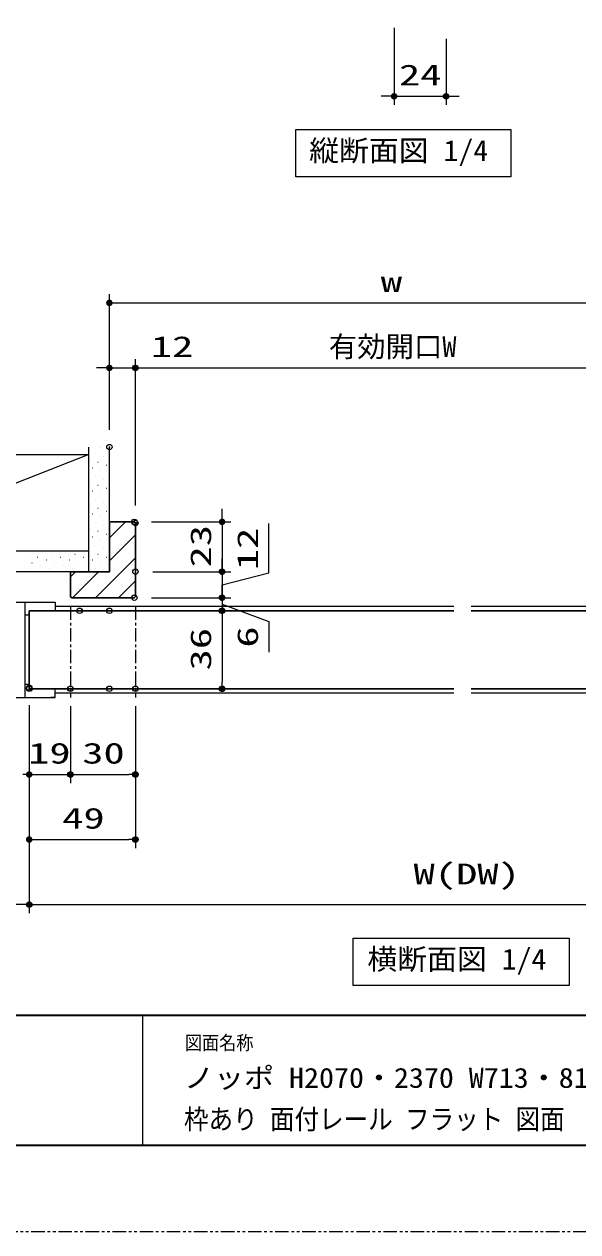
# Model space of a CAD drawing. Units: millimetres, scale not verified. Extents: x -1306 to 1306, y -607 to 607.
# Drawn here: x -948 to -692, y -594 to -37 of the extents above; entities that cross this region are included whole.
import ezdxf
from ezdxf.enums import TextEntityAlignment as Align

# ---------------------------------------------------------------- set-up
doc = ezdxf.new("R2010")
doc.units = ezdxf.units.MM
doc.header["$LTSCALE"] = 5
doc.header["$PDMODE"] = 32
doc.header["$PDSIZE"] = 2.5
doc.linetypes.add('USER1', pattern=[2.5, 1.25, -0.25, 0.25, -0.25, 0.25, -0.25])
doc.linetypes.add('USER3', pattern=[2, 1.25, -0.25, 0.25, -0.25])
for name, color, linetype, lineweight in [('0-1_線(黄)', 2, 'Continuous', 15), ('0-3_陰線', 1, 'USER1', 9), ('0-C_中心線', 3, 'USER3', 9), ('0-D_線(白)', 7, 'Continuous', 30), ('1-0_線(水)', 4, 'Continuous', 9), ('1-1_寸法線', 3, 'Continuous', 13), ('1-2_ハッチング', 6, 'Continuous', 9), ('1-4_DEFPOINTS', 7, 'Continuous', 5), ('1-5_0', 3, 'Continuous', 25), ('1-8_図面枠', 7, 'Continuous', 35)]:
    doc.layers.add(name, color=color, linetype=linetype, lineweight=lineweight)
doc.layers.add('1-6__0-0_FRAME20', color=4, linetype='Continuous')
doc.styles.add('ＭＳ ゴシック', font='')
doc.styles.get('ＭＳ ゴシック').set_extended_font_data('MS Gothic')

# ---------------------------------------------------------------- blocks, each defined once
blk = doc.blocks.new('_DOT')
at = {"layer": '1-5_0'}
blk.add_line((-2.5, 0), (-5, 0), dxfattribs=at)
for points in [[(0, 0), (-2.5, 0), (-2.48, 0.313)], [(0, 0), (-2.48, -0.313), (-2.5, 0)], [(0, 0), (-2.48, 0.313), (-2.421, 0.622)], [(0, 0), (-2.421, -0.622), (-2.48, -0.313)], [(0, 0), (-2.421, 0.622), (-2.324, 0.92)], [(0, 0), (-2.324, -0.92), (-2.421, -0.622)], [(0, 0), (-2.324, 0.92), (-2.191, 1.204)], [(0, 0), (-2.191, -1.204), (-2.324, -0.92)], [(0, 0), (-2.191, 1.204), (-2.023, 1.469)], [(0, 0), (-2.023, -1.469), (-2.191, -1.204)], [(0, 0), (-2.023, 1.469), (-1.822, 1.711)], [(0, 0), (-1.822, -1.711), (-2.023, -1.469)], [(0, 0), (-1.822, 1.711), (-1.594, 1.926)], [(0, 0), (-1.594, -1.926), (-1.822, -1.711)], [(0, 0), (-1.594, 1.926), (-1.34, 2.111)], [(0, 0), (-1.34, -2.111), (-1.594, -1.926)], [(0, 0), (-1.34, 2.111), (-1.064, 2.262)], [(0, 0), (-1.064, -2.262), (-1.34, -2.111)], [(0, 0), (-1.064, 2.262), (-0.773, 2.378)], [(0, 0), (-0.773, -2.378), (-1.064, -2.262)], [(0, 0), (-0.773, 2.378), (-0.468, 2.456)], [(0, 0), (-0.468, -2.456), (-0.773, -2.378)], [(0, 0), (-0.468, 2.456), (-0.157, 2.495)], [(0, 0), (-0.157, -2.495), (-0.468, -2.456)], [(0, 0), (-0.157, 2.495), (0.157, 2.495)], [(0, 0), (0.157, -2.495), (-0.157, -2.495)], [(0, 0), (0.157, 2.495), (0.468, 2.456)], [(0, 0), (0.468, 2.456), (0.773, 2.378)], [(0, 0), (0.773, 2.378), (1.064, 2.262)], [(0, 0), (1.064, 2.262), (1.34, 2.111)], [(0, 0), (1.34, 2.111), (1.594, 1.926)], [(0, 0), (1.594, 1.926), (1.822, 1.711)], [(0, 0), (1.822, 1.711), (2.023, 1.469)], [(0, 0), (2.023, 1.469), (2.191, 1.204)], [(0, 0), (2.191, 1.204), (2.324, 0.92)], [(0, 0), (2.324, 0.92), (2.421, 0.622)], [(0, 0), (2.421, 0.622), (2.48, 0.313)], [(0, 0), (2.48, 0.313), (2.5, 0)], [(0, 0), (0.468, -2.456), (0.157, -2.495)], [(0, 0), (0.773, -2.378), (0.468, -2.456)], [(0, 0), (1.064, -2.262), (0.773, -2.378)], [(0, 0), (1.34, -2.111), (1.064, -2.262)], [(0, 0), (1.594, -1.926), (1.34, -2.111)], [(0, 0), (1.822, -1.711), (1.594, -1.926)], [(0, 0), (2.023, -1.469), (1.822, -1.711)], [(0, 0), (2.191, -1.204), (2.023, -1.469)], [(0, 0), (2.324, -0.92), (2.191, -1.204)], [(0, 0), (2.421, -0.622), (2.324, -0.92)], [(0, 0), (2.48, -0.313), (2.421, -0.622)], [(0, 0), (2.5, 0), (2.48, -0.313)]]:
    blk.add_solid(points, dxfattribs=at)

msp = doc.modelspace()

# ---------------------------------------------------------------- linework, layer by layer
at = {"layer": '0-1_線(黄)'}
for p, q in [((-917.687, -289.549), (-917.687, -232.049)), ((-908.187, -289.549), (-908.187, -232.049)), ((-917.687, -280.049), (-1004.525, -280.049)), ((-908.187, -289.549), (-1004.525, -289.549))]:
    msp.add_line(p, q, dxfattribs=at)
for points in [[(-822.196, -85.653), (-722.86, -85.653), (-722.86, -107.487), (-822.196, -107.487)], [(-795.718, -458.549), (-696.012, -458.549), (-696.012, -480.384), (-795.718, -480.384)]]:
    msp.add_lwpolyline(points, close=True, dxfattribs=at)
msp.add_lwpolyline([(-1004.525, -235.549), (-917.687, -235.549), (-1004.525, -269.603)], dxfattribs=at)
at = {"layer": '0-3_陰線', "color": 4}
msp.add_line((387.036, -594), (-1292.964, -594), dxfattribs=at)
at = {"layer": '0-C_中心線'}
for p, q in [((-926.187, -305.549), (-926.187, -347.549)), ((-896.187, -305.549), (-896.187, -347.549))]:
    msp.add_line(p, q, dxfattribs=at)
at = {"layer": '0-D_線(白)'}
for p, q in [((-908.187, -267.049), (-907.687, -266.549)), ((-908.187, -267.049), (-908.187, -289.549)), ((-907.687, -266.549), (-896.687, -266.549)), ((-896.187, -267.049), (-896.687, -266.549)), ((-896.187, -267.049), (-896.187, -301.049)), ((-926.187, -289.549), (-908.187, -289.549)), ((-926.187, -301.049), (-926.187, -289.549)), ((-926.187, -301.049), (-925.687, -301.549)), ((-896.687, -301.549), (-925.687, -301.549)), ((-896.687, -301.549), (-896.187, -301.049)), ((-749.185, -307.549), (-945.187, -307.549)), ((-945.187, -343.549), (-945.187, -307.549)), ((-545.183, -307.549), (-741.185, -307.549)), ((-749.185, -343.549), (-945.187, -343.549)), ((-545.183, -343.549), (-741.185, -343.549))]:
    msp.add_line(p, q, dxfattribs=at)
at = {"layer": '1-0_線(水)'}
for p, q in [((-972.687, -303.549), (-933.187, -303.549)), ((-947.187, -303.549), (-947.187, -347.549)), ((-933.187, -303.549), (-933.187, -307.549)), ((-749.185, -305.549), (-933.187, -305.549)), ((-614.146, -305.549), (-741.185, -305.549)), ((-945.187, -309.549), (-947.187, -309.549)), ((-945.187, -341.549), (-947.187, -341.549)), ((-933.187, -347.549), (-933.187, -343.549)), ((-972.687, -347.549), (-933.187, -347.549)), ((-933.187, -347.549), (-935.187, -347.549)), ((-749.185, -345.549), (-933.187, -345.549)), ((-439.187, -345.549), (-741.185, -345.549))]:
    msp.add_line(p, q, dxfattribs=at)
at = {"layer": '1-1_寸法線'}
for p, q in [((-776.778, -38.653), (-776.778, -74.278)), ((-752.778, -43.714), (-752.778, -74.278)), ((-779.778, -70.278), (-782.778, -70.278)), ((-776.778, -70.278), (-752.778, -70.278)), ((-749.778, -70.278), (-746.778, -70.278)), ((-908.187, -224.049), (-908.187, -161.549)), ((-905.187, -165.549), (-650.187, -165.549)), ((-908.187, -224.049), (-908.187, -191.549)), ((-896.187, -259.049), (-896.187, -191.549)), ((-896.187, -259.049), (-896.187, -191.549)), ((-911.187, -195.549), (-914.187, -195.549)), ((-908.187, -195.549), (-896.187, -195.549)), ((-893.187, -195.549), (-662.187, -195.549)), ((-893.187, -195.549), (-867.425, -195.549)), ((-856.187, -263.549), (-856.187, -260.549)), ((-888.687, -266.549), (-852.187, -266.549)), ((-856.187, -266.549), (-856.187, -289.549)), ((-856.187, -286.549), (-856.187, -283.549)), ((-888.187, -289.549), (-852.187, -289.549)), ((-888.187, -289.549), (-852.187, -289.549)), ((-856.187, -289.549), (-856.187, -301.549)), ((-856.187, -289.549), (-856.187, -301.549)), ((-856.187, -292.549), (-856.187, -295.549)), ((-856.187, -298.549), (-856.187, -295.549)), ((-888.687, -301.549), (-852.187, -301.549)), ((-888.687, -301.549), (-852.187, -301.549)), ((-856.187, -301.549), (-856.187, -307.549)), ((-856.187, -301.549), (-856.187, -307.549)), ((-856.187, -304.549), (-856.187, -307.549)), ((-900.187, -307.549), (-852.187, -307.549)), ((-900.187, -307.549), (-852.187, -307.549)), ((-856.187, -310.549), (-856.187, -313.549)), ((-856.187, -310.549), (-856.187, -340.549)), ((-900.187, -343.549), (-852.187, -343.549)), ((-945.187, -351.071), (-945.187, -447.071)), ((-945.187, -351.549), (-945.187, -417.071)), ((-945.187, -351.549), (-945.187, -447.071)), ((-945.187, -351.549), (-945.187, -387.071)), ((-926.187, -351.495), (-926.187, -387.071)), ((-926.187, -351.549), (-926.187, -387.071)), ((-896.187, -351.495), (-896.187, -387.071)), ((-896.187, -351.549), (-896.187, -417.071)), ((-945.187, -383.071), (-926.187, -383.071)), ((-923.187, -383.071), (-899.187, -383.071)), ((-923.187, -383.071), (-920.187, -383.071)), ((-942.187, -413.071), (-899.187, -413.071)), ((-945.187, -443.071), (-972.687, -443.071)), ((-942.187, -443.071), (-548.183, -443.071)), ((-942.187, -443.071), (-939.187, -443.071))]:
    msp.add_line(p, q, dxfattribs=at)
for points in [[(-856.187, -295.549), (-834.557, -289.998), (-834.557, -267.236)], [(-856.187, -304.549), (-834.557, -312.441), (-834.557, -326.631)]]:
    msp.add_lwpolyline(points, dxfattribs=at)
at = {"layer": '1-2_ハッチング'}
for p, q in [((-912.132, -232.414), (-912.082, -232.414)), ((-917.435, -237.717), (-917.385, -237.717)), ((-914.783, -235.066), (-914.733, -235.066)), ((-913.458, -239.043), (-913.408, -239.043)), ((-910.806, -236.392), (-910.756, -236.392)), ((-916.109, -241.695), (-916.059, -241.695)), ((-912.132, -243.021), (-912.082, -243.021)), ((-909.48, -240.369), (-909.43, -240.369)), ((-917.435, -248.324), (-917.385, -248.324)), ((-914.783, -245.672), (-914.733, -245.672)), ((-913.458, -249.65), (-913.408, -249.65)), ((-910.806, -246.998), (-910.756, -246.998)), ((-916.109, -252.301), (-916.059, -252.301)), ((-912.132, -253.627), (-912.082, -253.627)), ((-909.48, -250.976), (-909.43, -250.976)), ((-917.435, -258.931), (-917.385, -258.931)), ((-914.783, -256.279), (-914.733, -256.279)), ((-913.458, -260.256), (-913.408, -260.256)), ((-910.806, -257.605), (-910.756, -257.605)), ((-909.48, -261.582), (-909.43, -261.582)), ((-916.109, -262.908), (-916.059, -262.908)), ((-914.783, -266.886), (-914.733, -266.886)), ((-912.132, -264.234), (-912.082, -264.234)), ((-908.187, -273.908), (-900.828, -266.549)), ((-917.435, -269.537), (-917.385, -269.537)), ((-913.458, -270.863), (-913.408, -270.863)), ((-910.806, -268.211), (-910.756, -268.211)), ((-909.48, -272.189), (-909.43, -272.189)), ((-908.187, -284.514), (-896.187, -272.514)), ((-916.109, -273.515), (-916.059, -273.515)), ((-914.783, -277.492), (-914.733, -277.492)), ((-912.132, -274.84), (-912.082, -274.84)), ((-945.277, -281.47), (-945.227, -281.47)), ((-941.3, -282.795), (-941.25, -282.795)), ((-938.648, -280.144), (-938.598, -280.144)), ((-934.671, -281.47), (-934.621, -281.47)), ((-930.693, -282.795), (-930.643, -282.795)), ((-928.042, -280.144), (-927.992, -280.144)), ((-924.064, -281.47), (-924.014, -281.47)), ((-920.087, -282.795), (-920.037, -282.795)), ((-917.435, -280.144), (-917.385, -280.144)), ((-914.615, -301.549), (-896.187, -283.121)), ((-913.458, -281.47), (-913.408, -281.47)), ((-910.806, -278.818), (-910.756, -278.818)), ((-909.48, -282.795), (-909.43, -282.795)), ((-946.603, -288.099), (-946.553, -288.099)), ((-943.952, -285.447), (-943.902, -285.447)), ((-942.626, -289.425), (-942.576, -289.425)), ((-939.974, -286.773), (-939.924, -286.773)), ((-937.322, -284.121), (-937.272, -284.121)), ((-935.997, -288.099), (-935.947, -288.099)), ((-933.345, -285.447), (-933.295, -285.447)), ((-932.019, -289.425), (-931.969, -289.425)), ((-929.367, -286.773), (-929.317, -286.773)), ((-926.716, -284.121), (-926.666, -284.121)), ((-926.187, -291.908), (-923.828, -289.549)), ((-925.39, -288.099), (-925.34, -288.099)), ((-925.222, -301.549), (-913.222, -289.549)), ((-922.738, -285.447), (-922.688, -285.447)), ((-921.413, -289.425), (-921.363, -289.425)), ((-918.761, -286.773), (-918.711, -286.773)), ((-916.109, -284.121), (-916.059, -284.121)), ((-914.783, -288.099), (-914.733, -288.099)), ((-912.132, -285.447), (-912.082, -285.447)), ((-910.806, -289.425), (-910.756, -289.425)), ((-904.008, -301.549), (-896.187, -293.728))]:
    msp.add_line(p, q, dxfattribs=at)
at = {"layer": '1-4_DEFPOINTS'}
for p in [(-752.778, -70.278), (-896.187, -195.549), (-908.187, -232.049), (-896.687, -266.549), (-896.187, -267.049), (-896.187, -289.549), (-896.187, -289.549), (-856.187, -289.549), (-896.687, -301.549), (-856.187, -301.549), (-908.187, -307.549), (-856.187, -307.549), (-945.187, -343.071), (-945.187, -343.549), (-926.187, -343.495), (-926.187, -343.549), (-908.187, -343.549), (-896.187, -343.495), (-896.187, -343.549), (-856.187, -343.549), (-926.187, -383.071), (-896.187, -383.071), (-896.187, -413.071), (-945.187, -443.071)]:
    msp.add_point(p, dxfattribs=at)
at = {"layer": '1-5_0', "color": 7}
msp.add_line((-892.964, -494), (-892.964, -554), dxfattribs=at)
msp.add_line((-892.964, -494), (-892.964, -554), dxfattribs=at)
at = {"layer": '1-6__0-0_FRAME20'}
msp.add_point((-921.963, -307.549), dxfattribs=at)
at = {"layer": '1-8_図面枠'}
msp.add_line((-1252.964, -494), (347.036, -494), dxfattribs=at)
msp.add_lwpolyline([(-1252.964, -554), (347.036, -554), (347.036, 554), (-1252.964, 554)], close=True, dxfattribs=at)

# ---------------------------------------------------------------- block references
at = {"layer": '1-1_寸法線', "xscale": 0.6, "yscale": 0.6}
for p in [(-776.778, -70.278), (-908.187, -195.549), (-945.187, -383.071), (-896.187, -383.071), (-896.187, -413.071)]:
    msp.add_blockref('_DOT', p, dxfattribs=at)
for p, rotation in [((-752.778, -70.278), 180), ((-908.187, -165.549), 180), ((-896.187, -195.549), 180), ((-896.187, -195.549), 180), ((-856.187, -266.549), 270), ((-856.187, -289.549), 270), ((-856.187, -289.549), 90), ((-856.187, -301.549), 270), ((-856.187, -301.549), 90), ((-856.187, -307.549), 90), ((-856.187, -307.549), 90), ((-856.187, -343.549), 270), ((-926.187, -383.071), 180), ((-926.187, -383.071), 180), ((-945.187, -413.071), 180), ((-945.187, -443.071), 180), ((-945.187, -443.071), 180)]:
    msp.add_blockref('_DOT', p, dxfattribs=dict(at, rotation=rotation))

# ---------------------------------------------------------------- texts
at = {"layer": '0-1_線(黄)', "style": 'ＭＳ ゴシック', "width": 1.05}
for s, p in [('縦断面図 1/4', (-815.977, -103.031)), ('横断面図 1/4', (-789.142, -475.927))]:
    msp.add_text(s, height=9.621, dxfattribs=at).set_placement(p, align=Align.BOTTOM_LEFT)
at = {"layer": '1-1_寸法線', "style": 'ＭＳ ゴシック', "width": 1.5}
for s, p in [('24', (-774.54, -68.128)), ('w', (-782.925, -163.4)), ('12', (-889.044, -193.4)), ('19', (-945.687, -380.921)), ('30', (-920.711, -380.921)), ('49', (-929.973, -410.921)), ('W(DW)', (-767.804, -436.635))]:
    msp.add_text(s, height=9.604, dxfattribs=at).set_placement(p, align=Align.BOTTOM_LEFT)
at = {"layer": '1-1_寸法線', "style": 'ＭＳ ゴシック'}
msp.add_text('有効開口W', height=9.604, dxfattribs=at).set_placement((-806.925, -193.4), align=Align.BOTTOM_LEFT)
at = {"layer": '1-1_寸法線', "style": 'ＭＳ ゴシック', "width": 1.5}
for s, p in [('23', (-858.337, -287.573)), ('12', (-836.707, -288.855)), ('36', (-858.337, -335.073)), ('6', (-836.707, -324.536))]:
    msp.add_text(s, height=9.604, rotation=90, dxfattribs=at).set_placement(p, align=Align.BOTTOM_LEFT)
at = {"layer": '1-8_図面枠', "style": 'ＭＳ ゴシック'}
for s, height, width, p in [('図面名称', 6.452, 0.9, (-873.367, -511.963)), ('ノッポ H2070・2370 W713・813・913 アウトセット引き戸(床レールタイプ)', 9.236, 1.1, (-873.76, -530.357)), ('枠あり 面付レール フラット 図面', 9.236, 0.9, (-873.76, -549.409))]:
    msp.add_text(s, height=height, dxfattribs=dict(at, width=width)).set_placement(p, align=Align.BOTTOM_LEFT)

doc.saveas('drawing.dxf')
